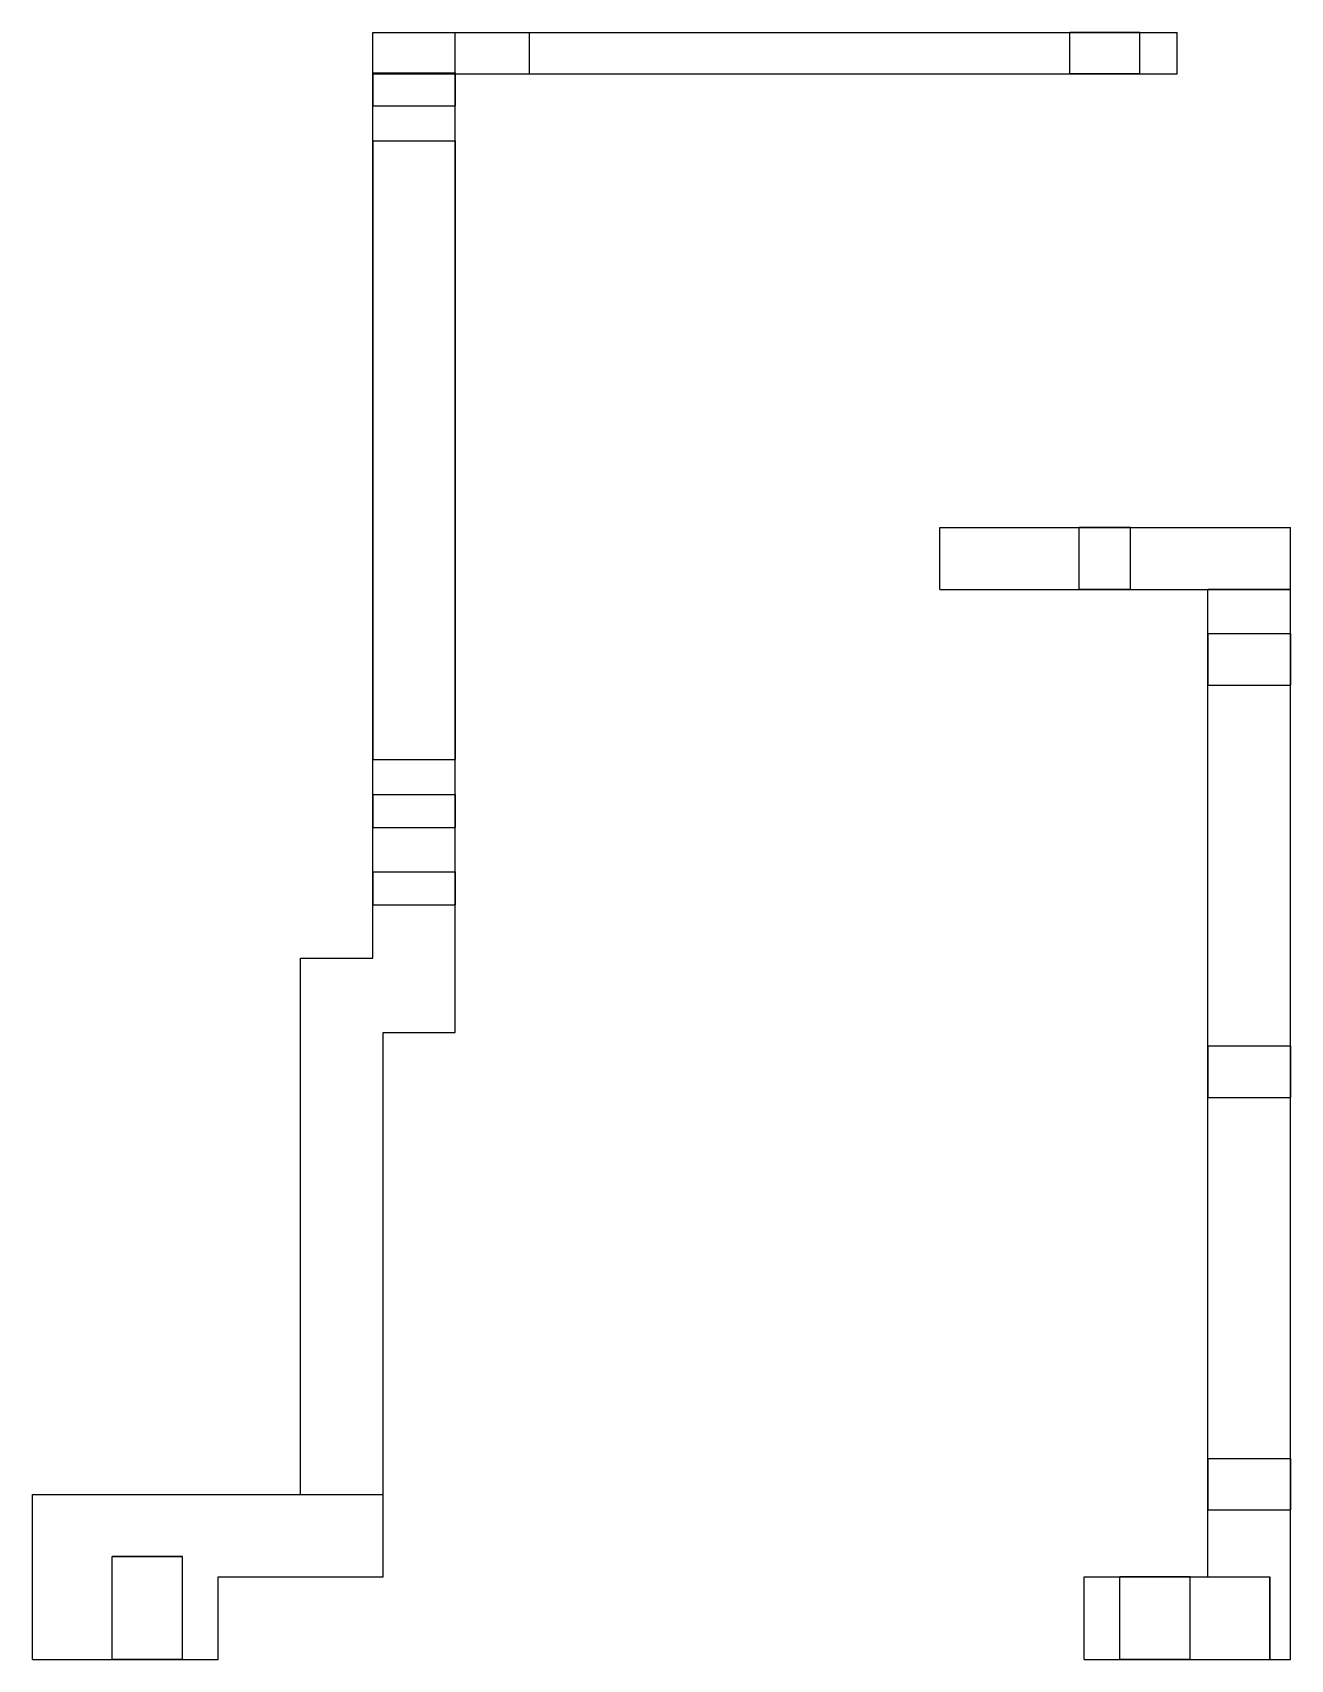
# Model space of a CAD drawing. Header units: millimetres. Extents: x 0 to 280, y -45 to 205.
# Drawn here: x 55.7 to 116.7, y 0 to 78.9 of the extents above; entities that cross this region are included whole.
import ezdxf

# ---------------------------------------------------------------- set-up
doc = ezdxf.new("R2010")
doc.units = ezdxf.units.MM
doc.layers.add('SIDE_HIDDEN', color=8, linetype='CONTINUOUS')
doc.layers.add('SIDE_VISIBLE', color=7, linetype='Continuous')

msp = doc.modelspace()

# ---------------------------------------------------------------- linework, layer by layer
at = {"layer": 'SIDE_HIDDEN'}
for points in [[(72.222, 76.887), (72.222, 78.887)], [(72.222, 78.887), (111.222, 78.887)], [(76.222, 78.887), (79.822, 78.887)], [(76.222, 78.887), (79.822, 78.887)], [(76.222, 76.887), (76.222, 78.887)], [(76.222, 76.887), (76.222, 78.887)], [(79.822, 76.887), (79.822, 78.887)], [(79.822, 76.887), (79.822, 78.887)], [(109.422, 78.887), (109.274, 78.887), (109.126, 78.887), (108.978, 78.887), (108.83, 78.887), (108.683, 78.887), (108.535, 78.887), (108.387, 78.887), (108.239, 78.887), (108.091, 78.887), (107.943, 78.887), (107.796, 78.887), (107.648, 78.887), (107.5, 78.887), (107.352, 78.887), (107.204, 78.887), (107.057, 78.887), (106.909, 78.887), (106.761, 78.887), (106.613, 78.887), (106.465, 78.887), (106.317, 78.887), (106.17, 78.887), (106.022, 78.887)], [(106.022, 78.887), (106.096, 78.887), (106.17, 78.887), (106.243, 78.887), (106.317, 78.887), (106.391, 78.887), (106.465, 78.887), (106.539, 78.887), (106.613, 78.887), (106.687, 78.887), (106.761, 78.887), (106.835, 78.887), (106.909, 78.887), (106.983, 78.887), (107.057, 78.887), (107.13, 78.887), (107.204, 78.887), (107.278, 78.887), (107.352, 78.887), (107.426, 78.887), (107.5, 78.887), (107.574, 78.887), (107.648, 78.887), (107.722, 78.887)], [(109.422, 78.887), (109.274, 78.887), (109.126, 78.887), (108.978, 78.887), (108.83, 78.887), (108.683, 78.887), (108.535, 78.887), (108.387, 78.887), (108.239, 78.887), (108.091, 78.887), (107.943, 78.887), (107.796, 78.887), (107.648, 78.887), (107.5, 78.887), (107.352, 78.887), (107.204, 78.887), (107.057, 78.887), (106.909, 78.887), (106.761, 78.887), (106.613, 78.887), (106.465, 78.887), (106.317, 78.887), (106.17, 78.887), (106.022, 78.887)], [(106.022, 78.887), (106.096, 78.887), (106.17, 78.887), (106.243, 78.887), (106.317, 78.887), (106.391, 78.887), (106.465, 78.887), (106.539, 78.887), (106.613, 78.887), (106.687, 78.887), (106.761, 78.887), (106.835, 78.887), (106.909, 78.887), (106.983, 78.887), (107.057, 78.887), (107.13, 78.887), (107.204, 78.887), (107.278, 78.887), (107.352, 78.887), (107.426, 78.887), (107.5, 78.887), (107.574, 78.887), (107.648, 78.887), (107.722, 78.887)], [(106.022, 76.887), (106.022, 78.887)], [(106.022, 76.887), (106.022, 78.887)], [(107.722, 78.887), (107.796, 78.887), (107.87, 78.887), (107.943, 78.887), (108.017, 78.887), (108.091, 78.887), (108.165, 78.887), (108.239, 78.887), (108.313, 78.887), (108.387, 78.887), (108.461, 78.887), (108.535, 78.887), (108.609, 78.887), (108.683, 78.887), (108.757, 78.887), (108.83, 78.887), (108.904, 78.887), (108.978, 78.887), (109.052, 78.887), (109.126, 78.887), (109.2, 78.887), (109.274, 78.887), (109.348, 78.887), (109.422, 78.887)], [(107.722, 78.887), (107.796, 78.887), (107.87, 78.887), (107.943, 78.887), (108.017, 78.887), (108.091, 78.887), (108.165, 78.887), (108.239, 78.887), (108.313, 78.887), (108.387, 78.887), (108.461, 78.887), (108.535, 78.887), (108.609, 78.887), (108.683, 78.887), (108.757, 78.887), (108.83, 78.887), (108.904, 78.887), (108.978, 78.887), (109.052, 78.887), (109.126, 78.887), (109.2, 78.887), (109.274, 78.887), (109.348, 78.887), (109.422, 78.887)], [(109.422, 76.887), (109.422, 78.887)], [(109.422, 76.887), (109.422, 78.887)], [(111.222, 76.887), (111.222, 78.887)], [(72.222, 76.937), (72.222, 76.867), (72.222, 76.798), (72.222, 76.728), (72.222, 76.659), (72.222, 76.589), (72.222, 76.52), (72.222, 76.45), (72.222, 76.38), (72.222, 76.311), (72.222, 76.241), (72.222, 76.172), (72.222, 76.102), (72.222, 76.033), (72.222, 75.963), (72.222, 75.894), (72.222, 75.824), (72.222, 75.754), (72.222, 75.685), (72.222, 75.615), (72.222, 75.546), (72.222, 75.476), (72.222, 75.407), (72.222, 75.337)], [(72.222, 75.337), (72.222, 75.407), (72.222, 75.476), (72.222, 75.546), (72.222, 75.615), (72.222, 75.685), (72.222, 75.754), (72.222, 75.824), (72.222, 75.894), (72.222, 75.963), (72.222, 76.033), (72.222, 76.102), (72.222, 76.172), (72.222, 76.241), (72.222, 76.311), (72.222, 76.38), (72.222, 76.45), (72.222, 76.52), (72.222, 76.589), (72.222, 76.659), (72.222, 76.728), (72.222, 76.798), (72.222, 76.867), (72.222, 76.937)], [(72.222, 76.937), (72.222, 76.867), (72.222, 76.798), (72.222, 76.728), (72.222, 76.659), (72.222, 76.589), (72.222, 76.52), (72.222, 76.45), (72.222, 76.38), (72.222, 76.311), (72.222, 76.241), (72.222, 76.172), (72.222, 76.102), (72.222, 76.033), (72.222, 75.963), (72.222, 75.894), (72.222, 75.824), (72.222, 75.754), (72.222, 75.685), (72.222, 75.615), (72.222, 75.546), (72.222, 75.476), (72.222, 75.407), (72.222, 75.337)], [(72.222, 75.337), (72.222, 75.407), (72.222, 75.476), (72.222, 75.546), (72.222, 75.615), (72.222, 75.685), (72.222, 75.754), (72.222, 75.824), (72.222, 75.894), (72.222, 75.963), (72.222, 76.033), (72.222, 76.102), (72.222, 76.172), (72.222, 76.241), (72.222, 76.311), (72.222, 76.38), (72.222, 76.45), (72.222, 76.52), (72.222, 76.589), (72.222, 76.659), (72.222, 76.728), (72.222, 76.798), (72.222, 76.867), (72.222, 76.937)], [(72.222, 76.937), (76.222, 76.937)], [(72.222, 76.937), (76.222, 76.937)], [(76.222, 76.887), (72.222, 76.887)], [(72.222, 34), (72.222, 76.887)], [(72.222, 76.887), (111.222, 76.887)], [(76.222, 76.887), (72.222, 76.887)], [(76.222, 76.937), (76.222, 76.867), (76.222, 76.798), (76.222, 76.728), (76.222, 76.659), (76.222, 76.589), (76.222, 76.52), (76.222, 76.45), (76.222, 76.38), (76.222, 76.311), (76.222, 76.241), (76.222, 76.172), (76.222, 76.102), (76.222, 76.033), (76.222, 75.963), (76.222, 75.894), (76.222, 75.824), (76.222, 75.754), (76.222, 75.685), (76.222, 75.615), (76.222, 75.546), (76.222, 75.476), (76.222, 75.407), (76.222, 75.337)], [(76.222, 75.337), (76.222, 75.407), (76.222, 75.476), (76.222, 75.546), (76.222, 75.615), (76.222, 75.685), (76.222, 75.754), (76.222, 75.824), (76.222, 75.894), (76.222, 75.963), (76.222, 76.033), (76.222, 76.102), (76.222, 76.172), (76.222, 76.241), (76.222, 76.311), (76.222, 76.38), (76.222, 76.45), (76.222, 76.52), (76.222, 76.589), (76.222, 76.659), (76.222, 76.728), (76.222, 76.798), (76.222, 76.867), (76.222, 76.937)], [(76.222, 76.937), (76.222, 76.867), (76.222, 76.798), (76.222, 76.728), (76.222, 76.659), (76.222, 76.589), (76.222, 76.52), (76.222, 76.45), (76.222, 76.38), (76.222, 76.311), (76.222, 76.241), (76.222, 76.172), (76.222, 76.102), (76.222, 76.033), (76.222, 75.963), (76.222, 75.894), (76.222, 75.824), (76.222, 75.754), (76.222, 75.685), (76.222, 75.615), (76.222, 75.546), (76.222, 75.476), (76.222, 75.407), (76.222, 75.337)], [(76.222, 75.337), (76.222, 75.407), (76.222, 75.476), (76.222, 75.546), (76.222, 75.615), (76.222, 75.685), (76.222, 75.754), (76.222, 75.824), (76.222, 75.894), (76.222, 75.963), (76.222, 76.033), (76.222, 76.102), (76.222, 76.172), (76.222, 76.241), (76.222, 76.311), (76.222, 76.38), (76.222, 76.45), (76.222, 76.52), (76.222, 76.589), (76.222, 76.659), (76.222, 76.728), (76.222, 76.798), (76.222, 76.867), (76.222, 76.937)], [(76.222, 76.887), (79.822, 76.887)], [(76.222, 76.887), (79.822, 76.887)], [(76.222, 30.4), (76.222, 76.887)], [(109.422, 76.887), (109.274, 76.887), (109.126, 76.887), (108.978, 76.887), (108.83, 76.887), (108.683, 76.887), (108.535, 76.887), (108.387, 76.887), (108.239, 76.887), (108.091, 76.887), (107.943, 76.887), (107.796, 76.887), (107.648, 76.887), (107.5, 76.887), (107.352, 76.887), (107.204, 76.887), (107.057, 76.887), (106.909, 76.887), (106.761, 76.887), (106.613, 76.887), (106.465, 76.887), (106.317, 76.887), (106.17, 76.887), (106.022, 76.887)], [(106.022, 76.887), (106.096, 76.887), (106.17, 76.887), (106.243, 76.887), (106.317, 76.887), (106.391, 76.887), (106.465, 76.887), (106.539, 76.887), (106.613, 76.887), (106.687, 76.887), (106.761, 76.887), (106.835, 76.887), (106.909, 76.887), (106.983, 76.887), (107.057, 76.887), (107.13, 76.887), (107.204, 76.887), (107.278, 76.887), (107.352, 76.887), (107.426, 76.887), (107.5, 76.887), (107.574, 76.887), (107.648, 76.887), (107.722, 76.887)], [(109.422, 76.887), (109.274, 76.887), (109.126, 76.887), (108.978, 76.887), (108.83, 76.887), (108.683, 76.887), (108.535, 76.887), (108.387, 76.887), (108.239, 76.887), (108.091, 76.887), (107.943, 76.887), (107.796, 76.887), (107.648, 76.887), (107.5, 76.887), (107.352, 76.887), (107.204, 76.887), (107.057, 76.887), (106.909, 76.887), (106.761, 76.887), (106.613, 76.887), (106.465, 76.887), (106.317, 76.887), (106.17, 76.887), (106.022, 76.887)], [(106.022, 76.887), (106.096, 76.887), (106.17, 76.887), (106.243, 76.887), (106.317, 76.887), (106.391, 76.887), (106.465, 76.887), (106.539, 76.887), (106.613, 76.887), (106.687, 76.887), (106.761, 76.887), (106.835, 76.887), (106.909, 76.887), (106.983, 76.887), (107.057, 76.887), (107.13, 76.887), (107.204, 76.887), (107.278, 76.887), (107.352, 76.887), (107.426, 76.887), (107.5, 76.887), (107.574, 76.887), (107.648, 76.887), (107.722, 76.887)], [(107.722, 76.887), (107.796, 76.887), (107.87, 76.887), (107.943, 76.887), (108.017, 76.887), (108.091, 76.887), (108.165, 76.887), (108.239, 76.887), (108.313, 76.887), (108.387, 76.887), (108.461, 76.887), (108.535, 76.887), (108.609, 76.887), (108.683, 76.887), (108.757, 76.887), (108.83, 76.887), (108.904, 76.887), (108.978, 76.887), (109.052, 76.887), (109.126, 76.887), (109.2, 76.887), (109.274, 76.887), (109.348, 76.887), (109.422, 76.887)], [(107.722, 76.887), (107.796, 76.887), (107.87, 76.887), (107.943, 76.887), (108.017, 76.887), (108.091, 76.887), (108.165, 76.887), (108.239, 76.887), (108.313, 76.887), (108.387, 76.887), (108.461, 76.887), (108.535, 76.887), (108.609, 76.887), (108.683, 76.887), (108.757, 76.887), (108.83, 76.887), (108.904, 76.887), (108.978, 76.887), (109.052, 76.887), (109.126, 76.887), (109.2, 76.887), (109.274, 76.887), (109.348, 76.887), (109.422, 76.887)], [(72.222, 75.337), (76.222, 75.337)], [(72.222, 75.337), (76.222, 75.337)], [(72.222, 73.637), (72.222, 43.637)], [(72.222, 73.637), (72.222, 43.637)], [(72.222, 73.637), (76.222, 73.637)], [(72.222, 73.637), (76.222, 73.637)], [(76.222, 73.637), (76.222, 43.637)], [(76.222, 73.637), (76.222, 43.637)], [(99.722, 54.887), (116.722, 54.887)], [(99.722, 51.887), (99.722, 54.887)], [(108.972, 54.887), (108.863, 54.887), (108.754, 54.887), (108.646, 54.887), (108.537, 54.887), (108.428, 54.887), (108.32, 54.887), (108.211, 54.887), (108.102, 54.887), (107.993, 54.887), (107.885, 54.887), (107.776, 54.887), (107.667, 54.887), (107.559, 54.887), (107.45, 54.887), (107.341, 54.887), (107.233, 54.887), (107.124, 54.887), (107.015, 54.887), (106.907, 54.887), (106.798, 54.887), (106.689, 54.887), (106.58, 54.887), (106.472, 54.887)], [(106.472, 54.887), (106.526, 54.887), (106.58, 54.887), (106.635, 54.887), (106.689, 54.887), (106.743, 54.887), (106.798, 54.887), (106.852, 54.887), (106.907, 54.887), (106.961, 54.887), (107.015, 54.887), (107.07, 54.887), (107.124, 54.887), (107.178, 54.887), (107.233, 54.887), (107.287, 54.887), (107.341, 54.887), (107.396, 54.887), (107.45, 54.887), (107.504, 54.887), (107.559, 54.887), (107.613, 54.887), (107.667, 54.887), (107.722, 54.887)], [(108.972, 54.887), (108.863, 54.887), (108.754, 54.887), (108.646, 54.887), (108.537, 54.887), (108.428, 54.887), (108.32, 54.887), (108.211, 54.887), (108.102, 54.887), (107.993, 54.887), (107.885, 54.887), (107.776, 54.887), (107.667, 54.887), (107.559, 54.887), (107.45, 54.887), (107.341, 54.887), (107.233, 54.887), (107.124, 54.887), (107.015, 54.887), (106.907, 54.887), (106.798, 54.887), (106.689, 54.887), (106.58, 54.887), (106.472, 54.887)], [(106.472, 54.887), (106.526, 54.887), (106.58, 54.887), (106.635, 54.887), (106.689, 54.887), (106.743, 54.887), (106.798, 54.887), (106.852, 54.887), (106.907, 54.887), (106.961, 54.887), (107.015, 54.887), (107.07, 54.887), (107.124, 54.887), (107.178, 54.887), (107.233, 54.887), (107.287, 54.887), (107.341, 54.887), (107.396, 54.887), (107.45, 54.887), (107.504, 54.887), (107.559, 54.887), (107.613, 54.887), (107.667, 54.887), (107.722, 54.887)], [(106.472, 51.887), (106.472, 54.887)], [(106.472, 51.887), (106.472, 54.887)], [(107.722, 54.887), (107.776, 54.887), (107.83, 54.887), (107.885, 54.887), (107.939, 54.887), (107.993, 54.887), (108.048, 54.887), (108.102, 54.887), (108.157, 54.887), (108.211, 54.887), (108.265, 54.887), (108.32, 54.887), (108.374, 54.887), (108.428, 54.887), (108.483, 54.887), (108.537, 54.887), (108.591, 54.887), (108.646, 54.887), (108.7, 54.887), (108.754, 54.887), (108.809, 54.887), (108.863, 54.887), (108.917, 54.887), (108.972, 54.887)], [(107.722, 54.887), (107.776, 54.887), (107.83, 54.887), (107.885, 54.887), (107.939, 54.887), (107.993, 54.887), (108.048, 54.887), (108.102, 54.887), (108.157, 54.887), (108.211, 54.887), (108.265, 54.887), (108.32, 54.887), (108.374, 54.887), (108.428, 54.887), (108.483, 54.887), (108.537, 54.887), (108.591, 54.887), (108.646, 54.887), (108.7, 54.887), (108.754, 54.887), (108.809, 54.887), (108.863, 54.887), (108.917, 54.887), (108.972, 54.887)], [(108.972, 51.887), (108.972, 54.887)], [(108.972, 51.887), (108.972, 54.887)], [(116.722, 51.887), (116.722, 54.887)], [(99.722, 51.887), (116.722, 51.887)], [(108.972, 51.887), (108.863, 51.887), (108.754, 51.887), (108.646, 51.887), (108.537, 51.887), (108.428, 51.887), (108.32, 51.887), (108.211, 51.887), (108.102, 51.887), (107.993, 51.887), (107.885, 51.887), (107.776, 51.887), (107.667, 51.887), (107.559, 51.887), (107.45, 51.887), (107.341, 51.887), (107.233, 51.887), (107.124, 51.887), (107.015, 51.887), (106.907, 51.887), (106.798, 51.887), (106.689, 51.887), (106.58, 51.887), (106.472, 51.887)], [(106.472, 51.887), (106.526, 51.887), (106.58, 51.887), (106.635, 51.887), (106.689, 51.887), (106.743, 51.887), (106.798, 51.887), (106.852, 51.887), (106.907, 51.887), (106.961, 51.887), (107.015, 51.887), (107.07, 51.887), (107.124, 51.887), (107.178, 51.887), (107.233, 51.887), (107.287, 51.887), (107.341, 51.887), (107.396, 51.887), (107.45, 51.887), (107.504, 51.887), (107.559, 51.887), (107.613, 51.887), (107.667, 51.887), (107.722, 51.887)], [(108.972, 51.887), (108.863, 51.887), (108.754, 51.887), (108.646, 51.887), (108.537, 51.887), (108.428, 51.887), (108.32, 51.887), (108.211, 51.887), (108.102, 51.887), (107.993, 51.887), (107.885, 51.887), (107.776, 51.887), (107.667, 51.887), (107.559, 51.887), (107.45, 51.887), (107.341, 51.887), (107.233, 51.887), (107.124, 51.887), (107.015, 51.887), (106.907, 51.887), (106.798, 51.887), (106.689, 51.887), (106.58, 51.887), (106.472, 51.887)], [(106.472, 51.887), (106.526, 51.887), (106.58, 51.887), (106.635, 51.887), (106.689, 51.887), (106.743, 51.887), (106.798, 51.887), (106.852, 51.887), (106.907, 51.887), (106.961, 51.887), (107.015, 51.887), (107.07, 51.887), (107.124, 51.887), (107.178, 51.887), (107.233, 51.887), (107.287, 51.887), (107.341, 51.887), (107.396, 51.887), (107.45, 51.887), (107.504, 51.887), (107.559, 51.887), (107.613, 51.887), (107.667, 51.887), (107.722, 51.887)], [(107.722, 51.887), (107.776, 51.887), (107.83, 51.887), (107.885, 51.887), (107.939, 51.887), (107.993, 51.887), (108.048, 51.887), (108.102, 51.887), (108.157, 51.887), (108.211, 51.887), (108.265, 51.887), (108.32, 51.887), (108.374, 51.887), (108.428, 51.887), (108.483, 51.887), (108.537, 51.887), (108.591, 51.887), (108.646, 51.887), (108.7, 51.887), (108.754, 51.887), (108.809, 51.887), (108.863, 51.887), (108.917, 51.887), (108.972, 51.887)], [(107.722, 51.887), (107.776, 51.887), (107.83, 51.887), (107.885, 51.887), (107.939, 51.887), (107.993, 51.887), (108.048, 51.887), (108.102, 51.887), (108.157, 51.887), (108.211, 51.887), (108.265, 51.887), (108.32, 51.887), (108.374, 51.887), (108.428, 51.887), (108.483, 51.887), (108.537, 51.887), (108.591, 51.887), (108.646, 51.887), (108.7, 51.887), (108.754, 51.887), (108.809, 51.887), (108.863, 51.887), (108.917, 51.887), (108.972, 51.887)], [(116.722, 51.887), (112.722, 51.887)], [(116.722, 51.887), (112.722, 51.887)], [(112.722, 4), (112.722, 51.887)], [(116.722, 0), (116.722, 51.887)], [(112.722, 49.75), (112.722, 49.641), (112.722, 49.533), (112.722, 49.424), (112.722, 49.315), (112.722, 49.207), (112.722, 49.098), (112.722, 48.989), (112.722, 48.88), (112.722, 48.772), (112.722, 48.663), (112.722, 48.554), (112.722, 48.446), (112.722, 48.337), (112.722, 48.228), (112.722, 48.12), (112.722, 48.011), (112.722, 47.902), (112.722, 47.793), (112.722, 47.685), (112.722, 47.576), (112.722, 47.467), (112.722, 47.359), (112.722, 47.25)], [(112.722, 47.25), (112.722, 47.359), (112.722, 47.467), (112.722, 47.576), (112.722, 47.685), (112.722, 47.793), (112.722, 47.902), (112.722, 48.011), (112.722, 48.12), (112.722, 48.228), (112.722, 48.337), (112.722, 48.446), (112.722, 48.554), (112.722, 48.663), (112.722, 48.772), (112.722, 48.88), (112.722, 48.989), (112.722, 49.098), (112.722, 49.207), (112.722, 49.315), (112.722, 49.424), (112.722, 49.533), (112.722, 49.641), (112.722, 49.75)], [(112.722, 49.75), (116.722, 49.75)], [(116.722, 49.75), (116.722, 49.641), (116.722, 49.533), (116.722, 49.424), (116.722, 49.315), (116.722, 49.207), (116.722, 49.098), (116.722, 48.989), (116.722, 48.88), (116.722, 48.772), (116.722, 48.663), (116.722, 48.554), (116.722, 48.446), (116.722, 48.337), (116.722, 48.228), (116.722, 48.12), (116.722, 48.011), (116.722, 47.902), (116.722, 47.793), (116.722, 47.685), (116.722, 47.576), (116.722, 47.467), (116.722, 47.359), (116.722, 47.25)], [(116.722, 47.25), (116.722, 47.359), (116.722, 47.467), (116.722, 47.576), (116.722, 47.685), (116.722, 47.793), (116.722, 47.902), (116.722, 48.011), (116.722, 48.12), (116.722, 48.228), (116.722, 48.337), (116.722, 48.446), (116.722, 48.554), (116.722, 48.663), (116.722, 48.772), (116.722, 48.88), (116.722, 48.989), (116.722, 49.098), (116.722, 49.207), (116.722, 49.315), (116.722, 49.424), (116.722, 49.533), (116.722, 49.641), (116.722, 49.75)], [(112.722, 47.25), (116.722, 47.25)], [(72.222, 43.637), (76.222, 43.637)], [(72.222, 43.637), (76.222, 43.637)], [(72.222, 41.937), (72.222, 41.867), (72.222, 41.798), (72.222, 41.728), (72.222, 41.659), (72.222, 41.589), (72.222, 41.52), (72.222, 41.45), (72.222, 41.38), (72.222, 41.311), (72.222, 41.241), (72.222, 41.172), (72.222, 41.102), (72.222, 41.033), (72.222, 40.963), (72.222, 40.894), (72.222, 40.824), (72.222, 40.754), (72.222, 40.685), (72.222, 40.615), (72.222, 40.546), (72.222, 40.476), (72.222, 40.407), (72.222, 40.337)], [(72.222, 40.337), (72.222, 40.407), (72.222, 40.476), (72.222, 40.546), (72.222, 40.615), (72.222, 40.685), (72.222, 40.754), (72.222, 40.824), (72.222, 40.894), (72.222, 40.963), (72.222, 41.033), (72.222, 41.102), (72.222, 41.172), (72.222, 41.241), (72.222, 41.311), (72.222, 41.38), (72.222, 41.45), (72.222, 41.52), (72.222, 41.589), (72.222, 41.659), (72.222, 41.728), (72.222, 41.798), (72.222, 41.867), (72.222, 41.937)], [(72.222, 41.937), (72.222, 41.867), (72.222, 41.798), (72.222, 41.728), (72.222, 41.659), (72.222, 41.589), (72.222, 41.52), (72.222, 41.45), (72.222, 41.38), (72.222, 41.311), (72.222, 41.241), (72.222, 41.172), (72.222, 41.102), (72.222, 41.033), (72.222, 40.963), (72.222, 40.894), (72.222, 40.824), (72.222, 40.754), (72.222, 40.685), (72.222, 40.615), (72.222, 40.546), (72.222, 40.476), (72.222, 40.407), (72.222, 40.337)], [(72.222, 40.337), (72.222, 40.407), (72.222, 40.476), (72.222, 40.546), (72.222, 40.615), (72.222, 40.685), (72.222, 40.754), (72.222, 40.824), (72.222, 40.894), (72.222, 40.963), (72.222, 41.033), (72.222, 41.102), (72.222, 41.172), (72.222, 41.241), (72.222, 41.311), (72.222, 41.38), (72.222, 41.45), (72.222, 41.52), (72.222, 41.589), (72.222, 41.659), (72.222, 41.728), (72.222, 41.798), (72.222, 41.867), (72.222, 41.937)], [(72.222, 41.937), (76.222, 41.937)], [(72.222, 41.937), (76.222, 41.937)], [(76.222, 41.937), (76.222, 41.867), (76.222, 41.798), (76.222, 41.728), (76.222, 41.659), (76.222, 41.589), (76.222, 41.52), (76.222, 41.45), (76.222, 41.38), (76.222, 41.311), (76.222, 41.241), (76.222, 41.172), (76.222, 41.102), (76.222, 41.033), (76.222, 40.963), (76.222, 40.894), (76.222, 40.824), (76.222, 40.754), (76.222, 40.685), (76.222, 40.615), (76.222, 40.546), (76.222, 40.476), (76.222, 40.407), (76.222, 40.337)], [(76.222, 40.337), (76.222, 40.407), (76.222, 40.476), (76.222, 40.546), (76.222, 40.615), (76.222, 40.685), (76.222, 40.754), (76.222, 40.824), (76.222, 40.894), (76.222, 40.963), (76.222, 41.033), (76.222, 41.102), (76.222, 41.172), (76.222, 41.241), (76.222, 41.311), (76.222, 41.38), (76.222, 41.45), (76.222, 41.52), (76.222, 41.589), (76.222, 41.659), (76.222, 41.728), (76.222, 41.798), (76.222, 41.867), (76.222, 41.937)], [(76.222, 41.937), (76.222, 41.867), (76.222, 41.798), (76.222, 41.728), (76.222, 41.659), (76.222, 41.589), (76.222, 41.52), (76.222, 41.45), (76.222, 41.38), (76.222, 41.311), (76.222, 41.241), (76.222, 41.172), (76.222, 41.102), (76.222, 41.033), (76.222, 40.963), (76.222, 40.894), (76.222, 40.824), (76.222, 40.754), (76.222, 40.685), (76.222, 40.615), (76.222, 40.546), (76.222, 40.476), (76.222, 40.407), (76.222, 40.337)], [(76.222, 40.337), (76.222, 40.407), (76.222, 40.476), (76.222, 40.546), (76.222, 40.615), (76.222, 40.685), (76.222, 40.754), (76.222, 40.824), (76.222, 40.894), (76.222, 40.963), (76.222, 41.033), (76.222, 41.102), (76.222, 41.172), (76.222, 41.241), (76.222, 41.311), (76.222, 41.38), (76.222, 41.45), (76.222, 41.52), (76.222, 41.589), (76.222, 41.659), (76.222, 41.728), (76.222, 41.798), (76.222, 41.867), (76.222, 41.937)], [(72.222, 40.337), (76.222, 40.337)], [(72.222, 40.337), (76.222, 40.337)], [(72.222, 38.187), (72.222, 38.117), (72.222, 38.048), (72.222, 37.978), (72.222, 37.909), (72.222, 37.839), (72.222, 37.77), (72.222, 37.7), (72.222, 37.63), (72.222, 37.561), (72.222, 37.491), (72.222, 37.422), (72.222, 37.352), (72.222, 37.283), (72.222, 37.213), (72.222, 37.144), (72.222, 37.074), (72.222, 37.004), (72.222, 36.935), (72.222, 36.865), (72.222, 36.796), (72.222, 36.726), (72.222, 36.657), (72.222, 36.587)], [(72.222, 36.587), (72.222, 36.657), (72.222, 36.726), (72.222, 36.796), (72.222, 36.865), (72.222, 36.935), (72.222, 37.004), (72.222, 37.074), (72.222, 37.144), (72.222, 37.213), (72.222, 37.283), (72.222, 37.352), (72.222, 37.422), (72.222, 37.491), (72.222, 37.561), (72.222, 37.63), (72.222, 37.7), (72.222, 37.77), (72.222, 37.839), (72.222, 37.909), (72.222, 37.978), (72.222, 38.048), (72.222, 38.117), (72.222, 38.187)], [(72.222, 38.187), (72.222, 38.117), (72.222, 38.048), (72.222, 37.978), (72.222, 37.909), (72.222, 37.839), (72.222, 37.77), (72.222, 37.7), (72.222, 37.63), (72.222, 37.561), (72.222, 37.491), (72.222, 37.422), (72.222, 37.352), (72.222, 37.283), (72.222, 37.213), (72.222, 37.144), (72.222, 37.074), (72.222, 37.004), (72.222, 36.935), (72.222, 36.865), (72.222, 36.796), (72.222, 36.726), (72.222, 36.657), (72.222, 36.587)], [(72.222, 36.587), (72.222, 36.657), (72.222, 36.726), (72.222, 36.796), (72.222, 36.865), (72.222, 36.935), (72.222, 37.004), (72.222, 37.074), (72.222, 37.144), (72.222, 37.213), (72.222, 37.283), (72.222, 37.352), (72.222, 37.422), (72.222, 37.491), (72.222, 37.561), (72.222, 37.63), (72.222, 37.7), (72.222, 37.77), (72.222, 37.839), (72.222, 37.909), (72.222, 37.978), (72.222, 38.048), (72.222, 38.117), (72.222, 38.187)], [(72.222, 38.187), (76.222, 38.187)], [(72.222, 38.187), (76.222, 38.187)], [(76.222, 38.187), (76.222, 38.117), (76.222, 38.048), (76.222, 37.978), (76.222, 37.909), (76.222, 37.839), (76.222, 37.77), (76.222, 37.7), (76.222, 37.63), (76.222, 37.561), (76.222, 37.491), (76.222, 37.422), (76.222, 37.352), (76.222, 37.283), (76.222, 37.213), (76.222, 37.144), (76.222, 37.074), (76.222, 37.004), (76.222, 36.935), (76.222, 36.865), (76.222, 36.796), (76.222, 36.726), (76.222, 36.657), (76.222, 36.587)], [(76.222, 36.587), (76.222, 36.657), (76.222, 36.726), (76.222, 36.796), (76.222, 36.865), (76.222, 36.935), (76.222, 37.004), (76.222, 37.074), (76.222, 37.144), (76.222, 37.213), (76.222, 37.283), (76.222, 37.352), (76.222, 37.422), (76.222, 37.491), (76.222, 37.561), (76.222, 37.63), (76.222, 37.7), (76.222, 37.77), (76.222, 37.839), (76.222, 37.909), (76.222, 37.978), (76.222, 38.048), (76.222, 38.117), (76.222, 38.187)], [(76.222, 38.187), (76.222, 38.117), (76.222, 38.048), (76.222, 37.978), (76.222, 37.909), (76.222, 37.839), (76.222, 37.77), (76.222, 37.7), (76.222, 37.63), (76.222, 37.561), (76.222, 37.491), (76.222, 37.422), (76.222, 37.352), (76.222, 37.283), (76.222, 37.213), (76.222, 37.144), (76.222, 37.074), (76.222, 37.004), (76.222, 36.935), (76.222, 36.865), (76.222, 36.796), (76.222, 36.726), (76.222, 36.657), (76.222, 36.587)], [(76.222, 36.587), (76.222, 36.657), (76.222, 36.726), (76.222, 36.796), (76.222, 36.865), (76.222, 36.935), (76.222, 37.004), (76.222, 37.074), (76.222, 37.144), (76.222, 37.213), (76.222, 37.283), (76.222, 37.352), (76.222, 37.422), (76.222, 37.491), (76.222, 37.561), (76.222, 37.63), (76.222, 37.7), (76.222, 37.77), (76.222, 37.839), (76.222, 37.909), (76.222, 37.978), (76.222, 38.048), (76.222, 38.117), (76.222, 38.187)], [(72.222, 36.587), (76.222, 36.587)], [(72.222, 36.587), (76.222, 36.587)], [(68.722, 34), (72.222, 34)], [(68.722, 8), (68.722, 34)], [(72.722, 30.4), (76.222, 30.4)], [(72.722, 8), (72.722, 30.4)], [(112.722, 29.75), (112.722, 29.641), (112.722, 29.533), (112.722, 29.424), (112.722, 29.315), (112.722, 29.207), (112.722, 29.098), (112.722, 28.989), (112.722, 28.88), (112.722, 28.772), (112.722, 28.663), (112.722, 28.554), (112.722, 28.446), (112.722, 28.337), (112.722, 28.228), (112.722, 28.12), (112.722, 28.011), (112.722, 27.902), (112.722, 27.793), (112.722, 27.685), (112.722, 27.576), (112.722, 27.467), (112.722, 27.359), (112.722, 27.25)], [(112.722, 27.25), (112.722, 27.359), (112.722, 27.467), (112.722, 27.576), (112.722, 27.685), (112.722, 27.793), (112.722, 27.902), (112.722, 28.011), (112.722, 28.12), (112.722, 28.228), (112.722, 28.337), (112.722, 28.446), (112.722, 28.554), (112.722, 28.663), (112.722, 28.772), (112.722, 28.88), (112.722, 28.989), (112.722, 29.098), (112.722, 29.207), (112.722, 29.315), (112.722, 29.424), (112.722, 29.533), (112.722, 29.641), (112.722, 29.75)], [(112.722, 29.75), (116.722, 29.75)], [(116.722, 29.75), (116.722, 29.641), (116.722, 29.533), (116.722, 29.424), (116.722, 29.315), (116.722, 29.207), (116.722, 29.098), (116.722, 28.989), (116.722, 28.88), (116.722, 28.772), (116.722, 28.663), (116.722, 28.554), (116.722, 28.446), (116.722, 28.337), (116.722, 28.228), (116.722, 28.12), (116.722, 28.011), (116.722, 27.902), (116.722, 27.793), (116.722, 27.685), (116.722, 27.576), (116.722, 27.467), (116.722, 27.359), (116.722, 27.25)], [(116.722, 27.25), (116.722, 27.359), (116.722, 27.467), (116.722, 27.576), (116.722, 27.685), (116.722, 27.793), (116.722, 27.902), (116.722, 28.011), (116.722, 28.12), (116.722, 28.228), (116.722, 28.337), (116.722, 28.446), (116.722, 28.554), (116.722, 28.663), (116.722, 28.772), (116.722, 28.88), (116.722, 28.989), (116.722, 29.098), (116.722, 29.207), (116.722, 29.315), (116.722, 29.424), (116.722, 29.533), (116.722, 29.641), (116.722, 29.75)], [(112.722, 27.25), (116.722, 27.25)], [(112.722, 9.75), (112.722, 9.641), (112.722, 9.533), (112.722, 9.424), (112.722, 9.315), (112.722, 9.207), (112.722, 9.098), (112.722, 8.989), (112.722, 8.88), (112.722, 8.772), (112.722, 8.663), (112.722, 8.554), (112.722, 8.446), (112.722, 8.337), (112.722, 8.228), (112.722, 8.12), (112.722, 8.011), (112.722, 7.902), (112.722, 7.793), (112.722, 7.685), (112.722, 7.576), (112.722, 7.467), (112.722, 7.359), (112.722, 7.25)], [(112.722, 7.25), (112.722, 7.359), (112.722, 7.467), (112.722, 7.576), (112.722, 7.685), (112.722, 7.793), (112.722, 7.902), (112.722, 8.011), (112.722, 8.12), (112.722, 8.228), (112.722, 8.337), (112.722, 8.446), (112.722, 8.554), (112.722, 8.663), (112.722, 8.772), (112.722, 8.88), (112.722, 8.989), (112.722, 9.098), (112.722, 9.207), (112.722, 9.315), (112.722, 9.424), (112.722, 9.533), (112.722, 9.641), (112.722, 9.75)], [(112.722, 9.75), (116.722, 9.75)], [(116.722, 9.75), (116.722, 9.641), (116.722, 9.533), (116.722, 9.424), (116.722, 9.315), (116.722, 9.207), (116.722, 9.098), (116.722, 8.989), (116.722, 8.88), (116.722, 8.772), (116.722, 8.663), (116.722, 8.554), (116.722, 8.446), (116.722, 8.337), (116.722, 8.228), (116.722, 8.12), (116.722, 8.011), (116.722, 7.902), (116.722, 7.793), (116.722, 7.685), (116.722, 7.576), (116.722, 7.467), (116.722, 7.359), (116.722, 7.25)], [(116.722, 7.25), (116.722, 7.359), (116.722, 7.467), (116.722, 7.576), (116.722, 7.685), (116.722, 7.793), (116.722, 7.902), (116.722, 8.011), (116.722, 8.12), (116.722, 8.228), (116.722, 8.337), (116.722, 8.446), (116.722, 8.554), (116.722, 8.663), (116.722, 8.772), (116.722, 8.88), (116.722, 8.989), (116.722, 9.098), (116.722, 9.207), (116.722, 9.315), (116.722, 9.424), (116.722, 9.533), (116.722, 9.641), (116.722, 9.75)], [(55.722, 0), (55.722, 8)], [(55.722, 8), (72.722, 8)], [(68.722, 8), (72.722, 8)], [(68.722, 8), (72.722, 8)], [(72.722, 4), (72.722, 8)], [(112.722, 7.25), (116.722, 7.25)], [(62.99, 5), (62.842, 5), (62.694, 5), (62.546, 5), (62.398, 5), (62.251, 5), (62.103, 5), (61.955, 5), (61.807, 5), (61.659, 5), (61.511, 5), (61.364, 5), (61.216, 5), (61.068, 5), (60.92, 5), (60.772, 5), (60.625, 5), (60.477, 5), (60.329, 5), (60.181, 5), (60.033, 5), (59.885, 5), (59.738, 5), (59.59, 5)], [(59.59, 5), (59.664, 5), (59.738, 5), (59.811, 5), (59.885, 5), (59.959, 5), (60.033, 5), (60.107, 5), (60.181, 5), (60.255, 5), (60.329, 5), (60.403, 5), (60.477, 5), (60.551, 5), (60.625, 5), (60.698, 5), (60.772, 5), (60.846, 5), (60.92, 5), (60.994, 5), (61.068, 5), (61.142, 5), (61.216, 5), (61.29, 5)], [(62.99, 5), (62.842, 5), (62.694, 5), (62.546, 5), (62.398, 5), (62.251, 5), (62.103, 5), (61.955, 5), (61.807, 5), (61.659, 5), (61.511, 5), (61.364, 5), (61.216, 5), (61.068, 5), (60.92, 5), (60.772, 5), (60.625, 5), (60.477, 5), (60.329, 5), (60.181, 5), (60.033, 5), (59.885, 5), (59.738, 5), (59.59, 5)], [(59.59, 5), (59.664, 5), (59.738, 5), (59.811, 5), (59.885, 5), (59.959, 5), (60.033, 5), (60.107, 5), (60.181, 5), (60.255, 5), (60.329, 5), (60.403, 5), (60.477, 5), (60.551, 5), (60.625, 5), (60.698, 5), (60.772, 5), (60.846, 5), (60.92, 5), (60.994, 5), (61.068, 5), (61.142, 5), (61.216, 5), (61.29, 5)], [(59.59, 0), (59.59, 5)], [(59.59, 0), (59.59, 5)], [(61.29, 5), (61.364, 5), (61.438, 5), (61.511, 5), (61.585, 5), (61.659, 5), (61.733, 5), (61.807, 5), (61.881, 5), (61.955, 5), (62.029, 5), (62.103, 5), (62.177, 5), (62.251, 5), (62.325, 5), (62.398, 5), (62.472, 5), (62.546, 5), (62.62, 5), (62.694, 5), (62.768, 5), (62.842, 5), (62.916, 5), (62.99, 5)], [(61.29, 5), (61.364, 5), (61.438, 5), (61.511, 5), (61.585, 5), (61.659, 5), (61.733, 5), (61.807, 5), (61.881, 5), (61.955, 5), (62.029, 5), (62.103, 5), (62.177, 5), (62.251, 5), (62.325, 5), (62.398, 5), (62.472, 5), (62.546, 5), (62.62, 5), (62.694, 5), (62.768, 5), (62.842, 5), (62.916, 5), (62.99, 5)], [(62.99, 0), (62.99, 5)], [(62.99, 0), (62.99, 5)], [(64.722, 0), (64.722, 4)], [(64.722, 4), (72.722, 4)], [(106.722, 0), (106.722, 4)], [(106.722, 4), (115.722, 4)], [(111.854, 4), (111.706, 4), (111.558, 4), (111.41, 4), (111.262, 4), (111.115, 4), (110.967, 4), (110.819, 4), (110.671, 4), (110.523, 4), (110.375, 4), (110.228, 4), (110.08, 4), (109.932, 4), (109.784, 4), (109.636, 4), (109.489, 4), (109.341, 4), (109.193, 4), (109.045, 4), (108.897, 4), (108.749, 4), (108.602, 4), (108.454, 4)], [(108.454, 4), (108.528, 4), (108.602, 4), (108.675, 4), (108.749, 4), (108.823, 4), (108.897, 4), (108.971, 4), (109.045, 4), (109.119, 4), (109.193, 4), (109.267, 4), (109.341, 4), (109.415, 4), (109.489, 4), (109.562, 4), (109.636, 4), (109.71, 4), (109.784, 4), (109.858, 4), (109.932, 4), (110.006, 4), (110.08, 4), (110.154, 4)], [(111.854, 4), (111.706, 4), (111.558, 4), (111.41, 4), (111.262, 4), (111.115, 4), (110.967, 4), (110.819, 4), (110.671, 4), (110.523, 4), (110.375, 4), (110.228, 4), (110.08, 4), (109.932, 4), (109.784, 4), (109.636, 4), (109.489, 4), (109.341, 4), (109.193, 4), (109.045, 4), (108.897, 4), (108.749, 4), (108.602, 4), (108.454, 4)], [(108.454, 4), (108.528, 4), (108.602, 4), (108.675, 4), (108.749, 4), (108.823, 4), (108.897, 4), (108.971, 4), (109.045, 4), (109.119, 4), (109.193, 4), (109.267, 4), (109.341, 4), (109.415, 4), (109.489, 4), (109.562, 4), (109.636, 4), (109.71, 4), (109.784, 4), (109.858, 4), (109.932, 4), (110.006, 4), (110.08, 4), (110.154, 4)], [(108.454, 0), (108.454, 4)], [(108.454, 0), (108.454, 4)], [(110.154, 4), (110.228, 4), (110.302, 4), (110.375, 4), (110.449, 4), (110.523, 4), (110.597, 4), (110.671, 4), (110.745, 4), (110.819, 4), (110.893, 4), (110.967, 4), (111.041, 4), (111.115, 4), (111.189, 4), (111.262, 4), (111.336, 4), (111.41, 4), (111.484, 4), (111.558, 4), (111.632, 4), (111.706, 4), (111.78, 4), (111.854, 4)], [(110.154, 4), (110.228, 4), (110.302, 4), (110.375, 4), (110.449, 4), (110.523, 4), (110.597, 4), (110.671, 4), (110.745, 4), (110.819, 4), (110.893, 4), (110.967, 4), (111.041, 4), (111.115, 4), (111.189, 4), (111.262, 4), (111.336, 4), (111.41, 4), (111.484, 4), (111.558, 4), (111.632, 4), (111.706, 4), (111.78, 4), (111.854, 4)], [(111.854, 0), (111.854, 4)], [(111.854, 0), (111.854, 4)], [(112.722, 4), (115.722, 4)], [(112.722, 4), (115.722, 4)], [(115.722, 0), (115.722, 4)], [(115.722, 4), (115.722, 0)], [(115.722, 4), (115.722, 0)], [(55.722, 0), (64.722, 0)], [(62.99, 0), (62.842, 0), (62.694, 0), (62.546, 0), (62.398, 0), (62.251, 0), (62.103, 0), (61.955, 0), (61.807, 0), (61.659, 0), (61.511, 0), (61.364, 0), (61.216, 0), (61.068, 0), (60.92, 0), (60.772, 0), (60.625, 0), (60.477, 0), (60.329, 0), (60.181, 0), (60.033, 0), (59.885, 0), (59.738, 0), (59.59, 0)], [(59.59, 0), (59.664, 0), (59.738, 0), (59.811, 0), (59.885, 0), (59.959, 0), (60.033, 0), (60.107, 0), (60.181, 0), (60.255, 0), (60.329, 0), (60.403, 0), (60.477, 0), (60.551, 0), (60.625, 0), (60.698, 0), (60.772, 0), (60.846, 0), (60.92, 0), (60.994, 0), (61.068, 0), (61.142, 0), (61.216, 0), (61.29, 0)], [(62.99, 0), (62.842, 0), (62.694, 0), (62.546, 0), (62.398, 0), (62.251, 0), (62.103, 0), (61.955, 0), (61.807, 0), (61.659, 0), (61.511, 0), (61.364, 0), (61.216, 0), (61.068, 0), (60.92, 0), (60.772, 0), (60.625, 0), (60.477, 0), (60.329, 0), (60.181, 0), (60.033, 0), (59.885, 0), (59.738, 0), (59.59, 0)], [(59.59, 0), (59.664, 0), (59.738, 0), (59.811, 0), (59.885, 0), (59.959, 0), (60.033, 0), (60.107, 0), (60.181, 0), (60.255, 0), (60.329, 0), (60.403, 0), (60.477, 0), (60.551, 0), (60.625, 0), (60.698, 0), (60.772, 0), (60.846, 0), (60.92, 0), (60.994, 0), (61.068, 0), (61.142, 0), (61.216, 0), (61.29, 0)], [(61.29, 0), (61.364, 0), (61.438, 0), (61.511, 0), (61.585, 0), (61.659, 0), (61.733, 0), (61.807, 0), (61.881, 0), (61.955, 0), (62.029, 0), (62.103, 0), (62.177, 0), (62.251, 0), (62.325, 0), (62.398, 0), (62.472, 0), (62.546, 0), (62.62, 0), (62.694, 0), (62.768, 0), (62.842, 0), (62.916, 0), (62.99, 0)], [(61.29, 0), (61.364, 0), (61.438, 0), (61.511, 0), (61.585, 0), (61.659, 0), (61.733, 0), (61.807, 0), (61.881, 0), (61.955, 0), (62.029, 0), (62.103, 0), (62.177, 0), (62.251, 0), (62.325, 0), (62.398, 0), (62.472, 0), (62.546, 0), (62.62, 0), (62.694, 0), (62.768, 0), (62.842, 0), (62.916, 0), (62.99, 0)], [(106.722, 0), (115.722, 0)], [(111.854, 0), (111.706, 0), (111.558, 0), (111.41, 0), (111.262, 0), (111.115, 0), (110.967, 0), (110.819, 0), (110.671, 0), (110.523, 0), (110.375, 0), (110.228, 0), (110.08, 0), (109.932, 0), (109.784, 0), (109.636, 0), (109.489, 0), (109.341, 0), (109.193, 0), (109.045, 0), (108.897, 0), (108.749, 0), (108.602, 0), (108.454, 0)], [(108.454, 0), (108.528, 0), (108.602, 0), (108.675, 0), (108.749, 0), (108.823, 0), (108.897, 0), (108.971, 0), (109.045, 0), (109.119, 0), (109.193, 0), (109.267, 0), (109.341, 0), (109.415, 0), (109.489, 0), (109.562, 0), (109.636, 0), (109.71, 0), (109.784, 0), (109.858, 0), (109.932, 0), (110.006, 0), (110.08, 0), (110.154, 0)], [(111.854, 0), (111.706, 0), (111.558, 0), (111.41, 0), (111.262, 0), (111.115, 0), (110.967, 0), (110.819, 0), (110.671, 0), (110.523, 0), (110.375, 0), (110.228, 0), (110.08, 0), (109.932, 0), (109.784, 0), (109.636, 0), (109.489, 0), (109.341, 0), (109.193, 0), (109.045, 0), (108.897, 0), (108.749, 0), (108.602, 0), (108.454, 0)], [(108.454, 0), (108.528, 0), (108.602, 0), (108.675, 0), (108.749, 0), (108.823, 0), (108.897, 0), (108.971, 0), (109.045, 0), (109.119, 0), (109.193, 0), (109.267, 0), (109.341, 0), (109.415, 0), (109.489, 0), (109.562, 0), (109.636, 0), (109.71, 0), (109.784, 0), (109.858, 0), (109.932, 0), (110.006, 0), (110.08, 0), (110.154, 0)], [(110.154, 0), (110.228, 0), (110.302, 0), (110.375, 0), (110.449, 0), (110.523, 0), (110.597, 0), (110.671, 0), (110.745, 0), (110.819, 0), (110.893, 0), (110.967, 0), (111.041, 0), (111.115, 0), (111.189, 0), (111.262, 0), (111.336, 0), (111.41, 0), (111.484, 0), (111.558, 0), (111.632, 0), (111.706, 0), (111.78, 0), (111.854, 0)], [(110.154, 0), (110.228, 0), (110.302, 0), (110.375, 0), (110.449, 0), (110.523, 0), (110.597, 0), (110.671, 0), (110.745, 0), (110.819, 0), (110.893, 0), (110.967, 0), (111.041, 0), (111.115, 0), (111.189, 0), (111.262, 0), (111.336, 0), (111.41, 0), (111.484, 0), (111.558, 0), (111.632, 0), (111.706, 0), (111.78, 0), (111.854, 0)], [(115.722, 0), (116.722, 0)]]:
    msp.add_lwpolyline(points, dxfattribs=at)
at = {"layer": 'SIDE_VISIBLE'}
for points in [[(72.222, 76.887), (72.222, 78.887)], [(72.222, 78.887), (111.222, 78.887)], [(111.222, 76.887), (111.222, 78.887)], [(72.222, 34), (72.222, 76.887)], [(72.222, 76.887), (111.222, 76.887)], [(76.222, 30.4), (76.222, 76.887)], [(99.722, 54.887), (116.722, 54.887)], [(99.722, 51.887), (99.722, 54.887)], [(116.722, 51.887), (116.722, 54.887)], [(99.722, 51.887), (116.722, 51.887)], [(112.722, 4), (112.722, 51.887)], [(116.722, 0), (116.722, 51.887)], [(68.722, 8), (68.722, 34)], [(68.722, 34), (72.222, 34)], [(72.722, 8), (72.722, 30.4)], [(72.722, 30.4), (76.222, 30.4)], [(55.722, 8), (72.722, 8)], [(55.722, 0), (55.722, 8)], [(72.722, 4), (72.722, 8)], [(64.722, 0), (64.722, 4)], [(64.722, 4), (72.722, 4)], [(106.722, 0), (106.722, 4)], [(106.722, 4), (115.722, 4)], [(115.722, 0), (115.722, 4)], [(55.722, 0), (64.722, 0)], [(106.722, 0), (115.722, 0)], [(115.722, 0), (116.722, 0)]]:
    msp.add_lwpolyline(points, dxfattribs=at)

doc.saveas('drawing.dxf')
